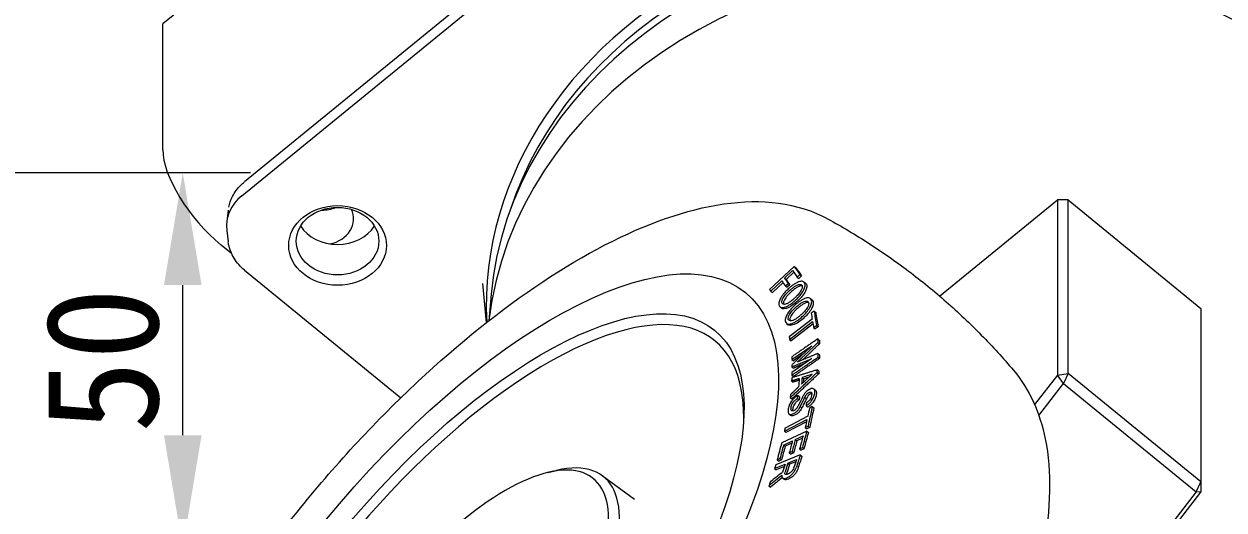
# Model space of a CAD drawing. Header units: millimetres. Extents: x 36 to 2484, y 36 to 1746.
# Drawn here: x 1602.6 to 1762.4, y 622.5 to 687.2 of the extents above; entities that cross this region are included whole.
import ezdxf

# ---------------------------------------------------------------- set-up
doc = ezdxf.new("R2010")
doc.units = ezdxf.units.MM
doc.header["$LTSCALE"] = 6
doc.layers.add('가는실선_A4', color=7, linetype='Continuous', lineweight=5)
doc.layers.add('굵은실선_A3', color=7, linetype='Continuous', lineweight=18)
doc.styles.add('치수문자_A3(2.5)', font='')
doc.styles.get('치수문자_A3(2.5)').set_extended_font_data('GulimChe')
doc.dimstyles.new('치수_A3(2.5)', dxfattribs={"dimscale": 6, "dimtxt": 2.5, "dimasz": 2.5, "dimexe": 1.5, "dimexo": 1, "dimgap": 0.5, "dimtad": 1, "dimtoh": 1, "dimdec": 1, "dimrnd": 1e-08, "dimdsep": 46, "dimtxsty": '치수문자_A3(2.5)', "dimcen": 0.09, "dimdle": 10, "dimclrd": 8, "dimclre": 8, "dimclrt": 7, "dimadec": 1, "dimazin": 2, "dimtfac": 0.8, "dimtmove": 0, "dimatfit": 3, "dimfxl": 1, "dimtolj": 1, "dimtzin": 0, "dimlwd": -1, "dimlwe": -1, "dimarcsym": 0})

# ---------------------------------------------------------------- blocks, each defined once
blk = doc.blocks.new('*D24')
at = {"layer": 'Defpoints', "color": 0, "transparency": 16777216}
for p in [(1559.17, 667.43), (1623.78, 667.43), (1559.17, 617.43)]:
    blk.add_point(p, dxfattribs=at)
at = {"layer": '가는실선_A4', "color": 8, "transparency": 16777216}
for p, q in [((1565.17, 667.43), (1632.78, 667.43)), ((1623.78, 632.43), (1623.78, 652.43)), ((1565.17, 617.43), (1632.78, 617.43))]:
    blk.add_line(p, q, dxfattribs=at)
for points in [[(1621.28, 652.43), (1626.28, 652.43), (1623.78, 667.43)], [(1621.28, 632.43), (1626.28, 632.43), (1623.78, 617.43)]]:
    blk.add_solid(points, dxfattribs=at)
at = {"layer": '가는실선_A4', "color": 7, "transparency": 16777216, "insert": (1613.11, 642.43), "char_height": 15, "attachment_point": 5, "rotation": 90, "style": '치수문자_A3(2.5)'}
blk.add_mtext('\\A1;50', dxfattribs=at)

msp = doc.modelspace()

# ---------------------------------------------------------------- linework, layer by layer
at = {"layer": '굵은실선_A3'}
for p, q in [((1755.46, 796.911), (1621.11, 687.215)), ((1724.434, 741.675), (1631.983, 666.188)), ((1631.642, 664.349), (1724.287, 739.993)), ((1621.11, 670.472), (1621.11, 687.215)), ((1724.51, 650.974), (1740.19, 663.777)), ((1740.19, 663.777), (1740.19, 640.439)), ((1741.604, 663.777), (1740.19, 663.777)), ((1741.604, 663.777), (1759.282, 649.343)), ((1741.604, 640.683), (1741.604, 663.777)), ((1629.828, 662.435), (1629.631, 660.907)), ((1629.631, 659.719), (1629.828, 658.191)), ((1630.271, 656.641), (1628.888, 657.77)), ((1705.155, 654.934), (1701.885, 651.832)), ((1705.155, 654.934), (1705.367, 654.76)), ((1631.983, 654.438), (1652.806, 637.436)), ((1632.836, 654.546), (1632.836, 654.546)), ((1703.873, 653.355), (1704.944, 654.37)), ((1703.873, 653.355), (1704.086, 653.181)), ((1705.102, 654.144), (1704.086, 653.181)), ((1705.558, 653.492), (1705.921, 653.837)), ((1705.558, 653.492), (1705.771, 653.318)), ((1706.134, 653.663), (1705.771, 653.318)), ((1705.921, 653.837), (1706.134, 653.663)), ((1664.197, 647.452), (1663.724, 652.646)), ((1702.038, 651.613), (1703.51, 653.01)), ((1702.038, 651.613), (1702.251, 651.439)), ((1703.668, 652.784), (1702.251, 651.439)), ((1703.99, 652.323), (1704.353, 652.668)), ((1703.99, 652.323), (1704.203, 652.149)), ((1704.566, 652.494), (1704.203, 652.149)), ((1704.353, 652.668), (1704.566, 652.494)), ((1706.455, 652.859), (1706.668, 652.685)), ((1664.827, 651.231), (1664.505, 647.693)), ((1707.315, 650.643), (1707.528, 650.469)), ((1703.273, 649.544), (1703.486, 649.37)), ((1707.8, 648.981), (1707.418, 648.685)), ((1707.8, 648.981), (1708.013, 648.807)), ((1759.282, 649.343), (1759.282, 626.249)), ((1704.125, 647.339), (1704.338, 647.165)), ((1707.55, 647.894), (1704.494, 645.526)), ((1704.548, 645.206), (1707.604, 647.574)), ((1707.655, 647.275), (1704.761, 645.032)), ((1707.739, 646.779), (1708.121, 647.075)), ((1708.334, 646.901), (1707.952, 646.605)), ((1708.121, 647.075), (1708.334, 646.901)), ((1707.739, 646.779), (1707.952, 646.605)), ((1708.284, 645.277), (1708.497, 645.103)), ((1704.548, 645.206), (1704.761, 645.032)), ((1704.827, 642.52), (1707.478, 644.354)), ((1708.288, 644.788), (1708.501, 644.615)), ((1704.827, 642.52), (1705.04, 642.346)), ((1707.497, 642.647), (1704.846, 640.813)), ((1706.314, 643.228), (1705.04, 642.346)), ((1708.304, 643.334), (1708.517, 643.16)), ((1708.311, 642.843), (1708.524, 642.669)), ((1704.837, 641.541), (1705.05, 641.367)), ((1704.851, 640.449), (1705.064, 640.275)), ((1708.21, 640.814), (1708.423, 640.64)), ((1708.237, 641.154), (1708.45, 640.981)), ((1740.19, 640.439), (1737.148, 636.521)), ((1740.19, 640.439), (1741.604, 640.683)), ((1740.992, 639.317), (1740.19, 640.439)), ((1741.604, 640.683), (1740.992, 639.317)), ((1759.282, 626.249), (1741.604, 640.683)), ((1704.805, 639.693), (1705.018, 639.519)), ((1706.2, 640.124), (1706.413, 639.95)), ((1737.707, 635.086), (1740.992, 639.317)), ((1740.992, 639.317), (1758.67, 624.883)), ((1704.626, 637.446), (1704.839, 637.272)), ((1705.596, 637.332), (1705.809, 637.158)), ((1705.66, 637.745), (1705.873, 637.571)), ((1706.567, 637.466), (1706.78, 637.292)), ((1707.782, 638.6), (1707.995, 638.426)), ((1705.963, 636.261), (1706.176, 636.087)), ((1706.729, 636.357), (1706.942, 636.184)), ((1707.557, 636.253), (1707.18, 636.056)), ((1707.557, 636.253), (1707.77, 636.08)), ((1703.84, 632.969), (1706.854, 634.546)), ((1706.948, 634.981), (1703.934, 633.404)), ((1706.786, 634.225), (1704.053, 632.795)), ((1704.46, 635.272), (1704.673, 635.098)), ((1706.829, 632.984), (1703.489, 631.419)), ((1703.84, 632.969), (1704.053, 632.795)), ((1706.625, 633.466), (1707.001, 633.663)), ((1706.625, 633.466), (1706.837, 633.292)), ((1706.829, 632.984), (1707.042, 632.81)), ((1707.214, 633.489), (1706.837, 633.292)), ((1707.001, 633.663), (1707.214, 633.489)), ((1703.737, 631.141), (1704.928, 631.699)), ((1703.737, 631.141), (1703.95, 630.967)), ((1704.843, 631.386), (1703.95, 630.967)), ((1705.299, 631.873), (1706.335, 632.358)), ((1705.299, 631.873), (1705.512, 631.699)), ((1706.25, 632.045), (1705.512, 631.699)), ((1705.967, 629.822), (1702.693, 628.48)), ((1702.878, 629.156), (1703.249, 629.33)), ((1703.249, 629.33), (1703.462, 629.156)), ((1704.498, 630.105), (1704.869, 630.278)), ((1704.498, 630.105), (1704.711, 629.931)), ((1705.082, 630.105), (1704.711, 629.931)), ((1704.869, 630.278), (1705.082, 630.105)), ((1705.873, 630.646), (1706.244, 630.82)), ((1705.873, 630.646), (1706.086, 630.472)), ((1705.967, 629.822), (1706.18, 629.648)), ((1706.457, 630.646), (1706.086, 630.472)), ((1706.244, 630.82), (1706.457, 630.646)), ((1672.385, 627.485), (1673.521, 627.755)), ((1702.541, 628.012), (1703.958, 628.592)), ((1702.541, 628.012), (1702.754, 627.838)), ((1703.86, 628.291), (1702.754, 627.838)), ((1702.878, 629.156), (1703.091, 628.982)), ((1703.462, 629.156), (1703.091, 628.982)), ((1704.321, 628.741), (1705.451, 629.204)), ((1704.321, 628.741), (1704.534, 628.568)), ((1705.353, 628.903), (1704.534, 628.568)), ((1679.583, 627.07), (1683.885, 623.95)), ((1703.588, 626.752), (1703.801, 626.578)), ((1758.67, 624.883), (1759.282, 626.249)), ((1759.282, 626.249), (1759.282, 624.851)), ((1701.798, 625.706), (1702.011, 625.532)), ((1758.67, 624.883), (1734.533, 593.798)), ((1734.533, 592.977), (1759.282, 624.851)), ((1759.282, 624.851), (1758.67, 624.883))]:
    msp.add_line(p, q, dxfattribs=at)
for centre, major_axis, ratio, start_param, end_param in [((1729.23, 649.631), (65.052, 0), 0.8164966, 6.2117471, 9.4653126), ((1729.23, 649.055), (-64, 0), 0.8164966, 3.4030936, 6.0216844), ((1729.23, 647.323), (-64.581, 0), 0.8164966, 3.2157765, 6.2090015), ((1729.23, 642.704), (65, 0), 0.8164966, 6.2090015, 9.3304122), ((1628.888, 664.121), (6.957, -8.521), 0.4082483, 3.6052403, 5.1760366), ((1633.248, 664.639), (-1.265, 1.549), 0.4082483, 0, 0.0012136), ((1636.612, 660.313), (-7.019, 0), 0.8142632, 5.4991567, 6.3873359), ((1642.323, 665.853), (4.188, 0), 0.8164966, 4.6951052, 5.1662492), ((1642.323, 661.234), (4.188, 0), 0.8164966, 4.9622336, 6.6717519), ((1644.377, 662.334), (5.5, 0), 0.8164966, 3.6083323, 5.8164457), ((2239.642, 218.32), (-561.934, 504.845), 0.1049532, 0.4211751, 0.4253773), ((1633.248, 655.987), (-1.265, -1.549), 0.4082483, 6.2819676, 6.2831853), ((2222.214, 230.019), (-545.107, 489.728), 0.1049532, 0.4219846, 0.4246959), ((2235.252, 221.263), (557.697, -501.039), 0.1049532, 3.5636006, 3.5669879), ((2239.855, 218.146), (561.934, -504.845), 0.1049532, 3.5627678, 3.5669699), ((2217.81, 232.973), (540.856, -485.909), 0.1049532, 3.5635691, 3.5663018), ((2222.427, 229.845), (545.107, -489.728), 0.1049532, 3.5635772, 3.5662886), ((1662.054, 605.177), (32.538, 39.851), 0.4082483, 5.811506, 9.8964572), ((2237.849, 214.768), (506.351, -553.16), 0.3071222, 3.5824366, 3.5845333), ((2242.137, 211.876), (-510.08, 557.234), 0.3071222, 0.4408627, 0.4458702), ((2242.349, 211.702), (510.08, -557.234), 0.3071222, 3.5824554, 3.5874629), ((2237.85, 214.768), (506.352, -553.161), 0.3071222, 3.5853806, 3.5874817), ((2242.903, 207.556), (-480.731, 583.53), 0.4008947, 0.4590586, 0.4601898), ((2243.116, 207.382), (480.731, -583.53), 0.4008947, 3.6006512, 3.6017824), ((2242.903, 207.557), (-480.731, 583.53), 0.4008947, 0.463556, 0.4646872), ((2243.116, 207.384), (480.731, -583.53), 0.4008947, 3.6051486, 3.6062798), ((5186.869, -2753.751), (-4657.757, -2636.194), 0.9015688, 4.9685561, 4.9689221), ((5202.641, -2557.208), (4975.635, -1971.619), 0.5604342, 2.5449363, 2.5453023), ((2214.565, 224.019), (435.102, -573.07), 0.4643562, 3.6194027, 3.6219354), ((2218.979, 220.97), (-438.549, 577.61), 0.4643562, 0.4780876, 0.4800652), ((2219.192, 220.796), (438.549, -577.61), 0.4643562, 3.6196802, 3.6207618), ((5202.854, -2557.382), (-4975.635, 1971.619), 0.5604342, 5.686695, 5.686895), ((4568.138, 431.987), (-2861.893, 205.256), 0.021051, 6.2691663, 6.2753256), ((2237.174, 201.798), (405.615, -630.757), 0.5689898, 3.6585702, 3.6606669), ((2241.456, 198.806), (-408.602, 635.403), 0.5689898, 0.5169963, 0.5220038), ((2241.669, 198.632), (408.602, -635.403), 0.5689898, 3.658589, 3.6635965), ((2237.174, 201.797), (405.615, -630.758), 0.5689898, 3.6615142, 3.6636153), ((2240.672, 195.771), (-381.669, 651.872), 0.6151055, 0.5422378, 0.5462571), ((2240.884, 195.597), (381.669, -651.872), 0.6151055, 3.6838304, 3.6878498), ((2200.974, 223.891), (355.69, -607.501), 0.6151055, 3.6836823, 3.6881916), ((2205.383, 220.769), (-358.575, 612.429), 0.6151055, 0.5430018, 0.5465801), ((2205.596, 220.595), (358.575, -612.429), 0.6151055, 3.6845944, 3.6881727), ((2219.518, 210.759), (367.823, -628.225), 0.6151055, 3.6846262, 3.6876988), ((2223.929, 207.634), (-370.711, 633.156), 0.6151055, 0.5430431, 0.5460918), ((2224.142, 207.46), (370.711, -633.156), 0.6151055, 3.6846358, 3.6876845), ((2236.25, 198.904), (378.775, -646.929), 0.6151055, 3.6846618, 3.687865), ((1661.348, 605.753), (-17.076, -20.914), 0.4082483, 5.0973665, 10.5959953), ((1662.054, 605.177), (-17.742, -21.729), 0.4082483, 5.7924611, 9.9155022), ((2239.94, 192.314), (-350.675, 669.413), 0.6597918, 0.5721844, 0.5752531), ((2240.153, 192.14), (350.675, -669.413), 0.6597918, 3.713777, 3.7168458), ((2217.4, 208.44), (337.103, -643.504), 0.6597918, 3.7145641, 3.7165429), ((2221.801, 205.292), (-339.752, 648.561), 0.6597918, 0.5729821, 0.5752105), ((2222.014, 205.119), (339.752, -648.561), 0.6597918, 3.7145748, 3.7168032), ((2235.48, 195.509), (347.988, -664.282), 0.6597918, 3.7146069, 3.7166686), ((3653.629, -1245.258), (2930.387, 608.019), 0.866593, 2.1070361, 2.1078049), ((3849.412, -1435.704), (-3245.497, -584.891), 0.8618022, 5.2702827, 5.2709476), ((3653.842, -1245.432), (-2930.387, -608.019), 0.866593, 5.2487102, 5.2493975)]:
    msp.add_ellipse(centre, major_axis=major_axis, ratio=ratio, start_param=start_param, end_param=end_param, dxfattribs=at)
for centre, major_axis, ratio in [((1644.377, 657.715), (-6.5, 0), 0.8164966), ((1644.377, 658.292), (-5.5, 0), 0.8164966), ((1661.348, 605.753), (37.315, 45.701), 0.4082483), ((1661.348, 605.753), (33.204, 40.666), 0.4082483)]:
    msp.add_ellipse(centre, major_axis=major_axis, ratio=ratio, dxfattribs=at)
for points, knots in [([(1629.892, 662.813), (1629.992, 663.307), (1630.162, 663.792), (1630.686, 664.808), (1631.078, 665.333), (1631.67, 665.915), (1631.806, 666.038), (1631.947, 666.155)], [0.04384697, 0.04384697, 0.04384697, 0.04384697, 0.20876257, 0.20876257, 0.41415667, 0.41415667, 0.47171587, 0.47171587, 0.47171587, 0.47171587]), ([(1616.649, 547.31), (1614.493, 549.855), (1613.117, 553.016), (1611.534, 560.858), (1611.693, 565.762), (1613.729, 576.819), (1615.773, 583.056), (1621.453, 595.835), (1625.048, 602.358), (1633.388, 615.134), (1638.115, 621.386), (1648.258, 633.08), (1653.67, 638.521), (1664.713, 648.104), (1670.339, 652.235), (1681.401, 658.792), (1686.821, 661.189), (1697.124, 663.79), (1702.067, 663.99), (1707.593, 662.242), (1708.66, 661.791), (1709.67, 661.237)], [5.8949563, 5.8949563, 5.8949563, 5.8949563, 6.1426236, 6.1426236, 6.4583437, 6.4583437, 6.8009745, 6.8009745, 7.1344576, 7.1344576, 7.4632375, 7.4632375, 7.7911614, 7.7911614, 8.1214048, 8.1214048, 8.4584841, 8.4584841, 8.8002062, 8.8002062, 8.8857118, 8.8857118, 8.8857118, 8.8857118]), ([(1709.67, 661.237), (1711.505, 660.231), (1713.325, 659.146), (1716.906, 656.83), (1718.667, 655.597), (1722.1, 652.999), (1723.773, 651.634), (1727.005, 648.789), (1728.564, 647.311), (1731.551, 644.266), (1732.977, 642.699), (1734.331, 641.102)], [2.60252647, 2.60252647, 2.60252647, 2.60252647, 2.6326939, 2.6326939, 2.66286133, 2.66286133, 2.69302876, 2.69302876, 2.72319619, 2.72319619, 2.75336362, 2.75336362, 2.75336362, 2.75336362]), ([(1631.984, 654.441), (1631.437, 654.887), (1630.965, 655.422), (1630.255, 656.581), (1630.005, 657.219), (1629.859, 657.98), (1629.841, 658.094), (1629.827, 658.208)], [0, 0, 0, 0, 0.22149448, 0.22149448, 0.43856861, 0.43856861, 0.47642131, 0.47642131, 0.47642131, 0.47642131]), ([(1704.467, 652.024), (1704.324, 651.896), (1704.183, 651.762), (1704.049, 651.622), (1703.926, 651.494), (1703.811, 651.363), (1703.704, 651.228), (1703.54, 651.02), (1703.406, 650.814), (1703.304, 650.611)], [-0.19305483, -0.19305483, -0.19305483, -0.19305483, -0.13492608, -0.13492608, -0.13492608, -0.08187986, -0.08187986, -0.08187986, 0, 0, 0, 0]), ([(1703.648, 650.651), (1703.689, 650.733), (1703.74, 650.817), (1703.798, 650.902), (1703.86, 650.992), (1703.93, 651.082), (1704.005, 651.17), (1704.166, 651.359), (1704.352, 651.543), (1704.538, 651.712), (1704.556, 651.729), (1704.575, 651.745), (1704.593, 651.762)], [-0.15095052, -0.15095052, -0.15095052, -0.15095052, -0.11789738, -0.11789738, -0.11789738, -0.08272086, -0.08272086, -0.08272086, -0.00747354, -0.00747354, -0.00747354, 0, 0, 0, 0]), ([(1705.882, 652.912), (1705.784, 652.887), (1705.68, 652.849), (1705.571, 652.798), (1705.46, 652.747), (1705.347, 652.685), (1705.231, 652.612), (1705.107, 652.535), (1704.983, 652.446), (1704.859, 652.351), (1704.727, 652.249), (1704.595, 652.139), (1704.467, 652.024)], [-0.19230448, -0.19230448, -0.19230448, -0.19230448, -0.14689525, -0.14689525, -0.14689525, -0.10109139, -0.10109139, -0.10109139, -0.0522115, -0.0522115, -0.0522115, 0, 0, 0, 0]), ([(1704.593, 651.762), (1704.715, 651.87), (1704.841, 651.977), (1704.967, 652.074), (1704.981, 652.085), (1704.995, 652.096), (1705.009, 652.107), (1705.129, 652.197), (1705.251, 652.28), (1705.369, 652.348), (1705.494, 652.419), (1705.611, 652.471), (1705.718, 652.499)], [-0.15199094, -0.15199094, -0.15199094, -0.15199094, -0.10253196, -0.10253196, -0.10253196, -0.09692607, -0.09692607, -0.09692607, -0.04963056, -0.04963056, -0.04963056, 0, 0, 0, 0]), ([(1705.931, 652.325), (1705.825, 652.297), (1705.708, 652.246), (1705.585, 652.176), (1705.465, 652.107), (1705.342, 652.023), (1705.22, 651.931), (1705.081, 651.826), (1704.941, 651.708), (1704.806, 651.588)], [0, 0, 0, 0, 0.04924468, 0.04924468, 0.04924468, 0.09717988, 0.09717988, 0.09717988, 0.15198564, 0.15198564, 0.15198564, 0.15198564]), ([(1706.081, 651.751), (1706.04, 651.669), (1705.99, 651.585), (1705.931, 651.5), (1705.869, 651.41), (1705.799, 651.32), (1705.724, 651.231), (1705.657, 651.152), (1705.586, 651.074), (1705.511, 650.998), (1705.408, 650.891), (1705.3, 650.788), (1705.192, 650.69), (1705.174, 650.673), (1705.155, 650.656), (1705.137, 650.64)], [-0.15093747, -0.15093747, -0.15093747, -0.15093747, -0.11788844, -0.11788844, -0.11788844, -0.08271595, -0.08271595, -0.08271595, -0.05124992, -0.05124992, -0.05124992, -0.00748881, -0.00748881, -0.00748881, 0, 0, 0, 0]), ([(1705.265, 650.376), (1705.409, 650.504), (1705.549, 650.638), (1705.683, 650.778), (1705.805, 650.906), (1705.921, 651.037), (1706.027, 651.172), (1706.191, 651.381), (1706.324, 651.587), (1706.426, 651.79)], [-0.19303223, -0.19303223, -0.19303223, -0.19303223, -0.1348993, -0.1348993, -0.1348993, -0.08185386, -0.08185386, -0.08185386, 0, 0, 0, 0]), ([(1706.639, 651.616), (1706.538, 651.415), (1706.407, 651.211), (1706.245, 651.005), (1706.138, 650.867), (1706.02, 650.734), (1705.896, 650.604), (1705.762, 650.464), (1705.621, 650.33), (1705.478, 650.202)], [0, 0, 0, 0, 0.08101086, 0.08101086, 0.08101086, 0.13491006, 0.13491006, 0.13491006, 0.19300916, 0.19300916, 0.19300916, 0.19300916]), ([(1705.718, 652.499), (1705.835, 652.529), (1705.94, 652.539), (1706.023, 652.519), (1706.103, 652.5), (1706.159, 652.455), (1706.192, 652.386)], [-0.10578328, -0.10578328, -0.10578328, -0.10578328, -0.05182065, -0.05182065, -0.05182065, 0, 0, 0, 0]), ([(1706.563, 652.717), (1706.513, 652.822), (1706.432, 652.897), (1706.313, 652.931), (1706.196, 652.964), (1706.051, 652.956), (1705.882, 652.912)], [-0.15718393, -0.15718393, -0.15718393, -0.15718393, -0.07802757, -0.07802757, -0.07802757, 0, 0, 0, 0]), ([(1706.192, 652.386), (1706.226, 652.318), (1706.234, 652.231), (1706.215, 652.123), (1706.195, 652.011), (1706.147, 651.885), (1706.081, 651.751)], [-0.10544344, -0.10544344, -0.10544344, -0.10544344, -0.05386757, -0.05386757, -0.05386757, 0, 0, 0, 0]), ([(1706.426, 651.79), (1706.522, 651.984), (1706.585, 652.162), (1706.609, 652.321), (1706.633, 652.483), (1706.614, 652.613), (1706.563, 652.717)], [-0.1568633, -0.1568633, -0.1568633, -0.1568633, -0.07892115, -0.07892115, -0.07892115, 0, 0, 0, 0]), ([(1706.776, 652.544), (1706.827, 652.439), (1706.845, 652.309), (1706.822, 652.148), (1706.798, 651.989), (1706.735, 651.81), (1706.639, 651.616)], [0, 0, 0, 0, 0.07874437, 0.07874437, 0.07874437, 0.15686399, 0.15686399, 0.15686399, 0.15686399]), ([(1703.304, 650.611), (1703.208, 650.418), (1703.144, 650.24), (1703.12, 650.081), (1703.096, 649.92), (1703.114, 649.789), (1703.165, 649.684)], [-0.15718853, -0.15718853, -0.15718853, -0.15718853, -0.07915566, -0.07915566, -0.07915566, 0, 0, 0, 0]), ([(1703.536, 650.016), (1703.503, 650.084), (1703.495, 650.172), (1703.513, 650.279), (1703.533, 650.391), (1703.581, 650.517), (1703.648, 650.651)], [-0.10577381, -0.10577381, -0.10577381, -0.10577381, -0.05395917, -0.05395917, -0.05395917, 0, 0, 0, 0]), ([(1704.01, 649.904), (1703.893, 649.873), (1703.789, 649.864), (1703.705, 649.883), (1703.625, 649.902), (1703.569, 649.947), (1703.536, 650.016)], [-0.10546426, -0.10546426, -0.10546426, -0.10546426, -0.05158473, -0.05158473, -0.05158473, 0, 0, 0, 0]), ([(1703.861, 650.477), (1703.796, 650.348), (1703.749, 650.225), (1703.728, 650.116), (1703.718, 650.061), (1703.714, 650.01), (1703.718, 649.965), (1703.72, 649.933), (1703.726, 649.904), (1703.735, 649.878)], [0, 0, 0, 0, 0.05221783, 0.05221783, 0.05221783, 0.078490187, 0.078490187, 0.078490187, 0.096579093, 0.096579093, 0.096579093, 0.096579093]), ([(1703.848, 649.489), (1703.946, 649.515), (1704.051, 649.552), (1704.271, 649.653), (1704.385, 649.715), (1704.625, 649.866), (1704.749, 649.954), (1705.006, 650.151), (1705.137, 650.261), (1705.265, 650.376)], [-0.19233012, -0.19233012, -0.19233012, -0.19233012, -0.14691245, -0.14691245, -0.10110048, -0.10110048, -0.05217493, -0.05217493, 0, 0, 0, 0]), ([(1704.806, 651.588), (1704.624, 651.425), (1704.439, 651.247), (1704.277, 651.064), (1704.189, 650.965), (1704.107, 650.864), (1704.034, 650.761), (1703.966, 650.665), (1703.908, 650.57), (1703.861, 650.477)], [0, 0, 0, 0, 0.07399678, 0.07399678, 0.07399678, 0.11382497, 0.11382497, 0.11382497, 0.15128074, 0.15128074, 0.15128074, 0.15128074]), ([(1705.137, 650.64), (1705.015, 650.531), (1704.889, 650.425), (1704.763, 650.328), (1704.749, 650.317), (1704.735, 650.306), (1704.72, 650.295), (1704.6, 650.204), (1704.478, 650.121), (1704.36, 650.054), (1704.236, 649.983), (1704.118, 649.931), (1704.01, 649.904)], [-0.15200215, -0.15200215, -0.15200215, -0.15200215, -0.10252746, -0.10252746, -0.10252746, -0.09693901, -0.09693901, -0.09693901, -0.04964198, -0.04964198, -0.04964198, 0, 0, 0, 0]), ([(1705.478, 650.202), (1705.262, 650.009), (1705.039, 649.829), (1704.815, 649.68), (1704.682, 649.591), (1704.551, 649.514), (1704.423, 649.452), (1704.295, 649.39), (1704.174, 649.345), (1704.061, 649.315)], [0, 0, 0, 0, 0.08761294, 0.08761294, 0.08761294, 0.14005498, 0.14005498, 0.14005498, 0.1923576, 0.1923576, 0.1923576, 0.1923576]), ([(1706.84, 650.721), (1706.747, 650.705), (1706.647, 650.677), (1706.54, 650.636), (1706.433, 650.594), (1706.321, 650.54), (1706.206, 650.475), (1706.084, 650.406), (1705.96, 650.326), (1705.835, 650.237), (1705.702, 650.143), (1705.57, 650.04), (1705.439, 649.931)], [-0.19230448, -0.19230448, -0.19230448, -0.19230448, -0.14689525, -0.14689525, -0.14689525, -0.10109139, -0.10109139, -0.10109139, -0.0522115, -0.0522115, -0.0522115, 0, 0, 0, 0]), ([(1705.528, 649.631), (1705.652, 649.734), (1705.78, 649.834), (1705.906, 649.924), (1705.92, 649.934), (1705.935, 649.944), (1705.949, 649.954), (1706.069, 650.038), (1706.191, 650.113), (1706.307, 650.172), (1706.43, 650.234), (1706.543, 650.276), (1706.646, 650.293)], [-0.15199094, -0.15199094, -0.15199094, -0.15199094, -0.10253196, -0.10253196, -0.10253196, -0.09692607, -0.09692607, -0.09692607, -0.04963056, -0.04963056, -0.04963056, 0, 0, 0, 0]), ([(1706.859, 650.119), (1706.757, 650.102), (1706.644, 650.061), (1706.523, 650), (1706.405, 649.94), (1706.282, 649.864), (1706.16, 649.779), (1706.02, 649.682), (1705.878, 649.571), (1705.741, 649.457)], [0, 0, 0, 0, 0.04924468, 0.04924468, 0.04924468, 0.09717988, 0.09717988, 0.09717988, 0.15198564, 0.15198564, 0.15198564, 0.15198564]), ([(1706.646, 650.293), (1706.757, 650.312), (1706.855, 650.31), (1706.93, 650.278), (1707.002, 650.248), (1707.049, 650.192), (1707.072, 650.114)], [-0.10578328, -0.10578328, -0.10578328, -0.10578328, -0.05182065, -0.05182065, -0.05182065, 0, 0, 0, 0]), ([(1707.45, 650.428), (1707.414, 650.548), (1707.347, 650.638), (1707.241, 650.689), (1707.136, 650.74), (1707.001, 650.748), (1706.84, 650.721)], [-0.15718393, -0.15718393, -0.15718393, -0.15718393, -0.07802757, -0.07802757, -0.07802757, 0, 0, 0, 0]), ([(1707.072, 650.114), (1707.096, 650.036), (1707.095, 649.94), (1707.066, 649.826), (1707.036, 649.707), (1706.979, 649.576), (1706.903, 649.439)], [-0.10544344, -0.10544344, -0.10544344, -0.10544344, -0.05386757, -0.05386757, -0.05386757, 0, 0, 0, 0]), ([(1707.226, 649.44), (1707.335, 649.638), (1707.412, 649.823), (1707.451, 649.993), (1707.49, 650.165), (1707.486, 650.308), (1707.45, 650.428)], [-0.1568633, -0.1568633, -0.1568633, -0.1568633, -0.07892115, -0.07892115, -0.07892115, 0, 0, 0, 0]), ([(1707.663, 650.254), (1707.699, 650.134), (1707.703, 649.992), (1707.664, 649.82), (1707.626, 649.65), (1707.549, 649.464), (1707.439, 649.266)], [0, 0, 0, 0, 0.07874437, 0.07874437, 0.07874437, 0.15686399, 0.15686399, 0.15686399, 0.15686399]), ([(1703.165, 649.684), (1703.216, 649.58), (1703.297, 649.505), (1703.415, 649.471), (1703.533, 649.438), (1703.679, 649.446), (1703.848, 649.489)], [-0.15688088, -0.15688088, -0.15688088, -0.15688088, -0.07795384, -0.07795384, -0.07795384, 0, 0, 0, 0]), ([(1704.061, 649.315), (1703.902, 649.275), (1703.763, 649.265), (1703.585, 649.307), (1703.531, 649.334), (1703.486, 649.37)], [0, 0, 0, 0, 0.07329487, 0.07329487, 0.11469766, 0.11469766, 0.11469766, 0.11469766]), ([(1704.216, 648.541), (1704.106, 648.343), (1704.029, 648.158), (1703.99, 647.988), (1703.951, 647.817), (1703.954, 647.673), (1703.991, 647.553)], [-0.15718853, -0.15718853, -0.15718853, -0.15718853, -0.07915566, -0.07915566, -0.07915566, 0, 0, 0, 0]), ([(1705.439, 649.931), (1705.293, 649.809), (1705.148, 649.681), (1705.01, 649.546), (1704.883, 649.422), (1704.763, 649.294), (1704.65, 649.16), (1704.476, 648.955), (1704.331, 648.748), (1704.216, 648.541)], [-0.19305483, -0.19305483, -0.19305483, -0.19305483, -0.13492608, -0.13492608, -0.13492608, -0.08187986, -0.08187986, -0.08187986, 0, 0, 0, 0]), ([(1704.368, 647.867), (1704.345, 647.946), (1704.346, 648.041), (1704.375, 648.155), (1704.405, 648.274), (1704.462, 648.405), (1704.538, 648.542)], [-0.10577381, -0.10577381, -0.10577381, -0.10577381, -0.05395917, -0.05395917, -0.05395917, 0, 0, 0, 0]), ([(1704.538, 648.542), (1704.585, 648.626), (1704.64, 648.711), (1704.703, 648.796), (1704.77, 648.886), (1704.844, 648.975), (1704.923, 649.061), (1705.091, 649.247), (1705.282, 649.424), (1705.472, 649.584), (1705.49, 649.6), (1705.509, 649.615), (1705.528, 649.631)], [-0.15095052, -0.15095052, -0.15095052, -0.15095052, -0.11789738, -0.11789738, -0.11789738, -0.08272086, -0.08272086, -0.08272086, -0.00747354, -0.00747354, -0.00747354, 0, 0, 0, 0]), ([(1705.741, 649.457), (1705.555, 649.303), (1705.366, 649.132), (1705.197, 648.953), (1705.105, 648.857), (1705.019, 648.757), (1704.941, 648.655), (1704.867, 648.559), (1704.804, 648.463), (1704.751, 648.368)], [0, 0, 0, 0, 0.07399678, 0.07399678, 0.07399678, 0.11382497, 0.11382497, 0.11382497, 0.15128074, 0.15128074, 0.15128074, 0.15128074]), ([(1706.903, 649.439), (1706.857, 649.356), (1706.802, 649.271), (1706.739, 649.186), (1706.672, 649.095), (1706.598, 649.006), (1706.519, 648.92), (1706.449, 648.842), (1706.375, 648.766), (1706.298, 648.692), (1706.192, 648.589), (1706.081, 648.49), (1705.971, 648.397), (1705.952, 648.381), (1705.933, 648.365), (1705.914, 648.35)], [-0.15093747, -0.15093747, -0.15093747, -0.15093747, -0.11788844, -0.11788844, -0.11788844, -0.08271595, -0.08271595, -0.08271595, -0.05124992, -0.05124992, -0.05124992, -0.00748881, -0.00748881, -0.00748881, 0, 0, 0, 0]), ([(1706.006, 648.048), (1706.152, 648.169), (1706.296, 648.298), (1706.434, 648.433), (1706.561, 648.557), (1706.681, 648.686), (1706.794, 648.819), (1706.967, 649.025), (1707.112, 649.232), (1707.226, 649.44)], [-0.19303223, -0.19303223, -0.19303223, -0.19303223, -0.1348993, -0.1348993, -0.1348993, -0.08185386, -0.08185386, -0.08185386, 0, 0, 0, 0]), ([(1707.439, 649.266), (1707.326, 649.06), (1707.183, 648.856), (1707.012, 648.651), (1706.898, 648.516), (1706.775, 648.385), (1706.647, 648.259), (1706.509, 648.124), (1706.365, 647.995), (1706.219, 647.874)], [0, 0, 0, 0, 0.08101086, 0.08101086, 0.08101086, 0.13491006, 0.13491006, 0.13491006, 0.19300916, 0.19300916, 0.19300916, 0.19300916]), ([(1703.991, 647.553), (1704.027, 647.434), (1704.094, 647.343), (1704.2, 647.292), (1704.305, 647.242), (1704.441, 647.233), (1704.602, 647.259)], [-0.15688088, -0.15688088, -0.15688088, -0.15688088, -0.07795384, -0.07795384, -0.07795384, 0, 0, 0, 0]), ([(1704.815, 647.085), (1704.664, 647.061), (1704.534, 647.067), (1704.397, 647.124), (1704.366, 647.143), (1704.338, 647.165)], [0, 0, 0, 0, 0.073294869, 0.073294869, 0.098233368, 0.098233368, 0.098233368, 0.098233368]), ([(1704.795, 647.688), (1704.684, 647.67), (1704.586, 647.672), (1704.511, 647.703), (1704.439, 647.734), (1704.392, 647.789), (1704.368, 647.867)], [-0.10546426, -0.10546426, -0.10546426, -0.10546426, -0.05158473, -0.05158473, -0.05158473, 0, 0, 0, 0]), ([(1704.751, 648.368), (1704.678, 648.236), (1704.621, 648.109), (1704.591, 647.993), (1704.575, 647.934), (1704.567, 647.88), (1704.565, 647.83), (1704.563, 647.779), (1704.569, 647.734), (1704.581, 647.693)], [0, 0, 0, 0, 0.05221783, 0.05221783, 0.05221783, 0.07849019, 0.07849019, 0.07849019, 0.10523662, 0.10523662, 0.10523662, 0.10523662]), ([(1704.602, 647.259), (1704.696, 647.275), (1704.796, 647.303), (1705.011, 647.386), (1705.122, 647.439), (1705.36, 647.573), (1705.485, 647.653), (1705.742, 647.836), (1705.875, 647.939), (1706.006, 648.048)], [-0.19233012, -0.19233012, -0.19233012, -0.19233012, -0.14691245, -0.14691245, -0.10110048, -0.10110048, -0.05217493, -0.05217493, 0, 0, 0, 0]), ([(1705.914, 648.35), (1705.79, 648.247), (1705.662, 648.147), (1705.536, 648.057), (1705.522, 648.047), (1705.507, 648.037), (1705.493, 648.027), (1705.373, 647.943), (1705.251, 647.868), (1705.135, 647.809), (1705.012, 647.747), (1704.898, 647.705), (1704.795, 647.688)], [-0.15200215, -0.15200215, -0.15200215, -0.15200215, -0.10252746, -0.10252746, -0.10252746, -0.09693901, -0.09693901, -0.09693901, -0.04964198, -0.04964198, -0.04964198, 0, 0, 0, 0]), ([(1706.219, 647.874), (1705.999, 647.692), (1705.773, 647.524), (1705.551, 647.389), (1705.418, 647.309), (1705.289, 647.241), (1705.164, 647.19), (1705.039, 647.138), (1704.923, 647.104), (1704.815, 647.085)], [0, 0, 0, 0, 0.08761294, 0.08761294, 0.08761294, 0.14005498, 0.14005498, 0.14005498, 0.1923576, 0.1923576, 0.1923576, 0.1923576]), ([(1734.331, 641.102), (1736.487, 638.558), (1737.863, 635.397), (1739.446, 627.555), (1739.287, 622.651), (1737.251, 611.594), (1735.206, 605.356), (1729.526, 592.577), (1725.932, 586.055), (1717.592, 573.279), (1712.865, 567.027), (1702.722, 555.333), (1697.309, 549.892), (1686.267, 540.309), (1680.64, 536.177), (1669.579, 529.621), (1664.159, 527.224), (1653.855, 524.622), (1648.913, 524.423), (1643.387, 526.17), (1642.319, 526.621), (1641.31, 527.175)], [2.7533636, 2.7533636, 2.7533636, 2.7533636, 3.0010309, 3.0010309, 3.3167511, 3.3167511, 3.6593818, 3.6593818, 3.992865, 3.992865, 4.3216448, 4.3216448, 4.6495688, 4.6495688, 4.9798122, 4.9798122, 5.3168914, 5.3168914, 5.6586136, 5.6586136, 5.7441191, 5.7441191, 5.7441191, 5.7441191]), ([(1705.66, 637.745), (1705.567, 637.692), (1705.473, 637.632), (1705.38, 637.565), (1705.297, 637.505), (1705.215, 637.44), (1705.136, 637.368), (1705.035, 637.276), (1704.944, 637.178), (1704.862, 637.072)], [-0.11006772, -0.11006772, -0.11006772, -0.11006772, -0.07351341, -0.07351341, -0.07351341, -0.04110337, -0.04110337, -0.04110337, 0, 0, 0, 0]), ([(1705.052, 636.887), (1705.084, 636.927), (1705.118, 636.966), (1705.155, 637.003), (1705.195, 637.044), (1705.237, 637.081), (1705.28, 637.116), (1705.324, 637.152), (1705.37, 637.187), (1705.416, 637.218), (1705.476, 637.26), (1705.537, 637.298), (1705.596, 637.332)], [-0.073418956, -0.073418956, -0.073418956, -0.073418956, -0.05775901, -0.05775901, -0.05775901, -0.040767973, -0.040767973, -0.040767973, -0.023154968, -0.023154968, -0.023154968, 0, 0, 0, 0]), ([(1705.963, 636.261), (1706.053, 636.439), (1706.143, 636.619), (1706.25, 636.832), (1706.267, 636.866), (1706.378, 637.088), (1706.473, 637.279), (1706.567, 637.466)], [-0.15538511, -0.15538511, -0.15538511, -0.15538511, -0.08630191, -0.08630191, -0.07303678, -0.07303678, 0, 0, 0, 0]), ([(1706.367, 637.71), (1706.338, 637.653), (1706.307, 637.594), (1706.257, 637.495), (1706.236, 637.454), (1706.181, 637.345), (1706.145, 637.273), (1706.081, 637.147), (1706.053, 637.092), (1706.026, 637.038)], [-0.085432764, -0.085432764, -0.085432764, -0.085432764, -0.063369478, -0.063369478, -0.048076048, -0.048076048, -0.020943442, -0.020943442, 0, 0, 0, 0]), ([(1706.78, 637.292), (1706.688, 637.108), (1706.595, 636.921), (1706.413, 636.559), (1706.323, 636.38), (1706.214, 636.163), (1706.195, 636.125), (1706.176, 636.087)], [0, 0, 0, 0, 0.07163829, 0.07163829, 0.14068874, 0.14068874, 0.15538601, 0.15538601, 0.15538601, 0.15538601]), ([(1706.567, 637.466), (1706.605, 637.548), (1706.65, 637.638), (1706.733, 637.786), (1706.774, 637.85), (1706.817, 637.906)], [-0.050009021, -0.050009021, -0.050009021, -0.050009021, -0.021536847, -0.021536847, 0, 0, 0, 0]), ([(1707.092, 638.506), (1707, 638.453), (1706.906, 638.388), (1706.773, 638.274), (1706.733, 638.235), (1706.656, 638.153), (1706.62, 638.111), (1706.586, 638.068)], [-0.070294314, -0.070294314, -0.070294314, -0.070294314, -0.03373693, -0.03373693, -0.016898533, -0.016898533, 0, 0, 0, 0]), ([(1707.03, 637.732), (1706.987, 637.676), (1706.946, 637.612), (1706.863, 637.464), (1706.818, 637.374), (1706.78, 637.292)], [0, 0, 0, 0, 0.021536847, 0.021536847, 0.050009021, 0.050009021, 0.050009021, 0.050009021]), ([(1706.817, 637.906), (1706.833, 637.926), (1706.85, 637.945), (1706.868, 637.964), (1706.888, 637.984), (1706.909, 638.002), (1706.93, 638.02), (1706.956, 638.041), (1706.983, 638.061), (1707.01, 638.079), (1707.037, 638.096), (1707.063, 638.113), (1707.088, 638.127)], [-0.03662174, -0.03662174, -0.03662174, -0.03662174, -0.028838336, -0.028838336, -0.028838336, -0.020366455, -0.020366455, -0.020366455, -0.010072415, -0.010072415, -0.010072415, 0, 0, 0, 0]), ([(1707.301, 637.953), (1707.266, 637.933), (1707.229, 637.91), (1707.193, 637.884), (1707.177, 637.872), (1707.161, 637.86), (1707.145, 637.847), (1707.123, 637.83), (1707.102, 637.811), (1707.082, 637.791), (1707.063, 637.772), (1707.046, 637.752), (1707.03, 637.732)], [0, 0, 0, 0, 0.013941293, 0.013941293, 0.013941293, 0.02013522, 0.02013522, 0.02013522, 0.028735985, 0.028735985, 0.028735985, 0.036635165, 0.036635165, 0.036635165, 0.036635165]), ([(1707.088, 638.127), (1707.118, 638.144), (1707.147, 638.159), (1707.175, 638.17), (1707.203, 638.181), (1707.229, 638.19), (1707.254, 638.195), (1707.308, 638.205), (1707.353, 638.202), (1707.39, 638.188)], [-0.047936317, -0.047936317, -0.047936317, -0.047936317, -0.036261186, -0.036261186, -0.036261186, -0.02472921, -0.02472921, -0.02472921, 0, 0, 0, 0]), ([(1707.715, 638.638), (1707.674, 638.653), (1707.629, 638.661), (1707.531, 638.664), (1707.479, 638.659), (1707.321, 638.622), (1707.21, 638.574), (1707.092, 638.506)], [-0.098771907, -0.098771907, -0.098771907, -0.098771907, -0.071901058, -0.071901058, -0.046511831, -0.046511831, 0, 0, 0, 0]), ([(1707.471, 637.757), (1707.461, 637.692), (1707.446, 637.622), (1707.423, 637.55), (1707.404, 637.489), (1707.378, 637.424), (1707.345, 637.358), (1707.31, 637.288), (1707.267, 637.218), (1707.214, 637.148)], [-0.082815257, -0.082815257, -0.082815257, -0.082815257, -0.052734654, -0.052734654, -0.052734654, -0.027011091, -0.027011091, -0.027011091, 0, 0, 0, 0]), ([(1707.484, 638.024), (1707.479, 638.023), (1707.474, 638.022), (1707.469, 638.021), (1707.443, 638.016), (1707.417, 638.008), (1707.389, 637.997), (1707.36, 637.985), (1707.331, 637.971), (1707.301, 637.953)], [0.02206884, 0.02206884, 0.02206884, 0.02206884, 0.024503455, 0.024503455, 0.024503455, 0.036152376, 0.036152376, 0.036152376, 0.047932663, 0.047932663, 0.047932663, 0.047932663]), ([(1707.39, 638.188), (1707.415, 638.179), (1707.433, 638.163), (1707.447, 638.142), (1707.463, 638.118), (1707.473, 638.088), (1707.479, 638.055), (1707.485, 638.026), (1707.487, 637.995), (1707.488, 637.961), (1707.488, 637.911), (1707.484, 637.857), (1707.477, 637.803), (1707.475, 637.788), (1707.473, 637.772), (1707.471, 637.757)], [-0.083031216, -0.083031216, -0.083031216, -0.083031216, -0.066832434, -0.066832434, -0.066832434, -0.047985514, -0.047985514, -0.047985514, -0.031553831, -0.031553831, -0.031553831, -0.00700456, -0.00700456, -0.00700456, 0, 0, 0, 0]), ([(1707.428, 636.991), (1707.49, 637.072), (1707.545, 637.153), (1707.644, 637.32), (1707.687, 637.405), (1707.759, 637.572), (1707.789, 637.655), (1707.843, 637.836), (1707.863, 637.933), (1707.877, 638.025)], [-0.13953378, -0.13953378, -0.13953378, -0.13953378, -0.10844824, -0.10844824, -0.07566333, -0.07566333, -0.04220187, -0.04220187, 0, 0, 0, 0]), ([(1708.09, 637.851), (1708.076, 637.755), (1708.054, 637.653), (1707.998, 637.472), (1707.97, 637.394), (1707.9, 637.231), (1707.857, 637.146), (1707.757, 636.978), (1707.703, 636.898), (1707.641, 636.817)], [0, 0, 0, 0, 0.04412094, 0.04412094, 0.07556893, 0.07556893, 0.10852914, 0.10852914, 0.1395356, 0.1395356, 0.1395356, 0.1395356]), ([(1707.877, 638.025), (1707.888, 638.096), (1707.895, 638.164), (1707.896, 638.228), (1707.898, 638.3), (1707.894, 638.366), (1707.88, 638.424), (1707.873, 638.454), (1707.864, 638.482), (1707.852, 638.507), (1707.823, 638.568), (1707.779, 638.614), (1707.715, 638.638)], [-0.12321916, -0.12321916, -0.12321916, -0.12321916, -0.09369855, -0.09369855, -0.09369855, -0.06014822, -0.06014822, -0.06014822, -0.04252645, -0.04252645, -0.04252645, 0, 0, 0, 0]), ([(1707.995, 638.426), (1708.025, 638.401), (1708.048, 638.369), (1708.066, 638.332), (1708.091, 638.278), (1708.104, 638.213), (1708.108, 638.139), (1708.112, 638.079), (1708.109, 638.015), (1708.102, 637.946), (1708.099, 637.915), (1708.095, 637.884), (1708.09, 637.851)], [0.01677415, 0.01677415, 0.01677415, 0.01677415, 0.04280772, 0.04280772, 0.04280772, 0.08006466, 0.08006466, 0.08006466, 0.10981355, 0.10981355, 0.10981355, 0.12327238, 0.12327238, 0.12327238, 0.12327238]), ([(1704.36, 635.945), (1704.345, 635.846), (1704.335, 635.748), (1704.335, 635.637), (1704.336, 635.617), (1704.341, 635.524), (1704.352, 635.454), (1704.38, 635.383), (1704.385, 635.372), (1704.42, 635.302), (1704.464, 635.257), (1704.527, 635.233)], [-0.14411741, -0.14411741, -0.14411741, -0.14411741, -0.0984945, -0.0984945, -0.08824321, -0.08824321, -0.04940168, -0.04940168, -0.04181436, -0.04181436, 0, 0, 0, 0]), ([(1704.862, 637.072), (1704.793, 636.982), (1704.731, 636.892), (1704.676, 636.802), (1704.619, 636.708), (1704.571, 636.615), (1704.531, 636.524), (1704.489, 636.43), (1704.456, 636.339), (1704.429, 636.251), (1704.397, 636.144), (1704.375, 636.042), (1704.36, 635.945)], [-0.15218312, -0.15218312, -0.15218312, -0.15218312, -0.11756273, -0.11756273, -0.11756273, -0.08159992, -0.08159992, -0.08159992, -0.04459048, -0.04459048, -0.04459048, 0, 0, 0, 0]), ([(1704.854, 635.703), (1704.824, 635.714), (1704.801, 635.732), (1704.782, 635.755), (1704.762, 635.78), (1704.748, 635.811), (1704.738, 635.846), (1704.729, 635.881), (1704.725, 635.92), (1704.724, 635.962), (1704.723, 636.019), (1704.728, 636.082), (1704.738, 636.146)], [-0.091010987, -0.091010987, -0.091010987, -0.091010987, -0.071405722, -0.071405722, -0.071405722, -0.050221503, -0.050221503, -0.050221503, -0.029150691, -0.029150691, -0.029150691, 0, 0, 0, 0]), ([(1704.738, 636.146), (1704.75, 636.226), (1704.769, 636.311), (1704.797, 636.399), (1704.82, 636.474), (1704.852, 636.553), (1704.893, 636.634), (1704.935, 636.718), (1704.987, 636.803), (1705.052, 636.887)], [-0.10084922, -0.10084922, -0.10084922, -0.10084922, -0.06401204, -0.06401204, -0.06401204, -0.032572, -0.032572, -0.032572, 0, 0, 0, 0]), ([(1705.153, 635.744), (1705.126, 635.728), (1705.1, 635.716), (1705.047, 635.697), (1705.022, 635.691), (1704.942, 635.68), (1704.894, 635.688), (1704.854, 635.703)], [-0.048744182, -0.048744182, -0.048744182, -0.048744182, -0.038019527, -0.038019527, -0.026643653, -0.026643653, 0, 0, 0, 0]), ([(1704.951, 635.972), (1704.941, 635.908), (1704.936, 635.844), (1704.937, 635.786), (1704.938, 635.75), (1704.941, 635.716), (1704.948, 635.685)], [0, 0, 0, 0, 0.029448239, 0.029448239, 0.029448239, 0.047730588, 0.047730588, 0.047730588, 0.047730588]), ([(1705.265, 636.713), (1705.2, 636.629), (1705.147, 636.544), (1705.105, 636.459), (1705.064, 636.379), (1705.033, 636.3), (1705.01, 636.225), (1704.982, 636.137), (1704.963, 636.052), (1704.951, 635.972)], [0, 0, 0, 0, 0.03271207, 0.03271207, 0.03271207, 0.06404184, 0.06404184, 0.06404184, 0.10085231, 0.10085231, 0.10085231, 0.10085231]), ([(1705.47, 636.025), (1705.448, 635.997), (1705.424, 635.969), (1705.399, 635.941), (1705.375, 635.915), (1705.349, 635.89), (1705.323, 635.867), (1705.267, 635.817), (1705.21, 635.777), (1705.153, 635.744)], [-0.044437156, -0.044437156, -0.044437156, -0.044437156, -0.033317449, -0.033317449, -0.033317449, -0.022536187, -0.022536187, -0.022536187, 0, 0, 0, 0]), ([(1705.171, 635.375), (1705.22, 635.404), (1705.269, 635.436), (1705.319, 635.472), (1705.366, 635.507), (1705.413, 635.545), (1705.459, 635.587), (1705.556, 635.675), (1705.644, 635.772), (1705.722, 635.874)], [-0.077721691, -0.077721691, -0.077721691, -0.077721691, -0.058395407, -0.058395407, -0.058395407, -0.039580148, -0.039580148, -0.039580148, 0, 0, 0, 0]), ([(1705.809, 637.158), (1705.749, 637.123), (1705.686, 637.084), (1705.624, 637.041), (1705.584, 637.013), (1705.544, 636.984), (1705.505, 636.952), (1705.46, 636.916), (1705.415, 636.877), (1705.373, 636.835), (1705.334, 636.796), (1705.298, 636.755), (1705.265, 636.713)], [0, 0, 0, 0, 0.023789113, 0.023789113, 0.023789113, 0.039242497, 0.039242497, 0.039242497, 0.057078045, 0.057078045, 0.057078045, 0.073503256, 0.073503256, 0.073503256, 0.073503256]), ([(1705.935, 635.701), (1705.858, 635.6), (1705.773, 635.505), (1705.678, 635.418), (1705.631, 635.375), (1705.583, 635.336), (1705.534, 635.3), (1705.484, 635.263), (1705.434, 635.23), (1705.384, 635.201)], [0, 0, 0, 0, 0.038793307, 0.038793307, 0.038793307, 0.058014482, 0.058014482, 0.058014482, 0.077703592, 0.077703592, 0.077703592, 0.077703592]), ([(1705.714, 636.431), (1705.687, 636.377), (1705.657, 636.32), (1705.625, 636.264), (1705.613, 636.243), (1705.601, 636.222), (1705.588, 636.201), (1705.554, 636.144), (1705.514, 636.082), (1705.47, 636.025)], [-0.050927962, -0.050927962, -0.050927962, -0.050927962, -0.029788707, -0.029788707, -0.029788707, -0.021859854, -0.021859854, -0.021859854, 0, 0, 0, 0]), ([(1706.026, 637.038), (1705.979, 636.945), (1705.93, 636.848), (1705.873, 636.736), (1705.865, 636.719), (1705.823, 636.638), (1705.788, 636.571), (1705.74, 636.48), (1705.727, 636.455), (1705.714, 636.431)], [-0.077303397, -0.077303397, -0.077303397, -0.077303397, -0.040751684, -0.040751684, -0.034267659, -0.034267659, -0.009298236, -0.009298236, 0, 0, 0, 0]), ([(1705.722, 635.874), (1705.773, 635.941), (1705.82, 636.008), (1705.862, 636.075), (1705.901, 636.138), (1705.935, 636.2), (1705.963, 636.261)], [-0.049608326, -0.049608326, -0.049608326, -0.049608326, -0.023979386, -0.023979386, -0.023979386, 0, 0, 0, 0]), ([(1706.176, 636.087), (1706.148, 636.026), (1706.115, 635.964), (1706.075, 635.902), (1706.033, 635.834), (1705.986, 635.767), (1705.935, 635.701)], [0, 0, 0, 0, 0.023921849, 0.023921849, 0.023921849, 0.049608039, 0.049608039, 0.049608039, 0.049608039]), ([(1706.729, 636.357), (1706.791, 636.393), (1706.853, 636.434), (1706.915, 636.48), (1706.976, 636.524), (1707.036, 636.573), (1707.094, 636.626), (1707.217, 636.737), (1707.328, 636.861), (1707.428, 636.991)], [-0.098666187, -0.098666187, -0.098666187, -0.098666187, -0.074172852, -0.074172852, -0.074172852, -0.050299493, -0.050299493, -0.050299493, 0, 0, 0, 0]), ([(1707.214, 637.148), (1707.184, 637.11), (1707.153, 637.072), (1707.119, 637.036), (1707.086, 637.001), (1707.052, 636.967), (1707.017, 636.936), (1706.943, 636.87), (1706.867, 636.816), (1706.791, 636.772)], [-0.059309873, -0.059309873, -0.059309873, -0.059309873, -0.04445241, -0.04445241, -0.04445241, -0.030060337, -0.030060337, -0.030060337, 0, 0, 0, 0]), ([(1707.641, 636.817), (1707.544, 636.691), (1707.436, 636.571), (1707.317, 636.462), (1707.257, 636.406), (1707.196, 636.356), (1707.133, 636.309), (1707.069, 636.262), (1707.005, 636.22), (1706.942, 636.184)], [0, 0, 0, 0, 0.048825219, 0.048825219, 0.048825219, 0.073460177, 0.073460177, 0.073460177, 0.098633895, 0.098633895, 0.098633895, 0.098633895]), ([(1704.527, 635.233), (1704.567, 635.219), (1704.612, 635.21), (1704.662, 635.209), (1704.709, 635.207), (1704.761, 635.213), (1704.817, 635.226), (1704.926, 635.251), (1705.046, 635.303), (1705.171, 635.375)], [-0.10128661, -0.10128661, -0.10128661, -0.10128661, -0.07490087, -0.07490087, -0.07490087, -0.04964135, -0.04964135, -0.04964135, 0, 0, 0, 0]), ([(1705.384, 635.201), (1705.263, 635.131), (1705.147, 635.08), (1705.04, 635.054), (1704.982, 635.04), (1704.928, 635.034), (1704.879, 635.035), (1704.828, 635.035), (1704.781, 635.044), (1704.74, 635.059)], [0, 0, 0, 0, 0.04810766, 0.04810766, 0.04810766, 0.07405174, 0.07405174, 0.07405174, 0.10124468, 0.10124468, 0.10124468, 0.10124468]), ([(1705.082, 628.063), (1705.058, 627.991), (1705.024, 627.916), (1704.976, 627.837), (1704.928, 627.759), (1704.869, 627.684), (1704.803, 627.612)], [-0.058814598, -0.058814598, -0.058814598, -0.058814598, -0.029393736, -0.029393736, -0.029393736, 0, 0, 0, 0]), ([(1704.947, 627.335), (1705.002, 627.395), (1705.054, 627.457), (1705.102, 627.521), (1705.149, 627.584), (1705.192, 627.648), (1705.231, 627.712), (1705.313, 627.85), (1705.372, 627.983), (1705.413, 628.11)], [-0.1003567, -0.1003567, -0.1003567, -0.1003567, -0.07591539, -0.07591539, -0.07591539, -0.05170747, -0.05170747, -0.05170747, 0, 0, 0, 0]), ([(1705.626, 627.936), (1705.585, 627.809), (1705.526, 627.676), (1705.444, 627.539), (1705.405, 627.474), (1705.362, 627.41), (1705.314, 627.347), (1705.266, 627.283), (1705.215, 627.221), (1705.16, 627.161)], [0, 0, 0, 0, 0.05166389, 0.05166389, 0.05166389, 0.07595871, 0.07595871, 0.07595871, 0.10035607, 0.10035607, 0.10035607, 0.10035607]), ([(1703.527, 627.105), (1703.513, 627.03), (1703.506, 626.958), (1703.521, 626.844), (1703.538, 626.8), (1703.569, 626.77)], [-0.060849586, -0.060849586, -0.060849586, -0.060849586, -0.028128407, -0.028128407, 0, 0, 0, 0]), ([(1703.569, 626.77), (1703.596, 626.742), (1703.629, 626.722), (1703.668, 626.709), (1703.707, 626.695), (1703.752, 626.689), (1703.801, 626.691), (1703.911, 626.693), (1704.039, 626.73), (1704.172, 626.785)], [-0.10497215, -0.10497215, -0.10497215, -0.10497215, -0.08023184, -0.08023184, -0.08023184, -0.05525241, -0.05525241, -0.05525241, 0, 0, 0, 0]), ([(1704.385, 626.611), (1704.284, 626.569), (1704.186, 626.538), (1704.097, 626.525), (1704.076, 626.521), (1704.055, 626.519), (1704.034, 626.518), (1703.98, 626.514), (1703.932, 626.519), (1703.889, 626.532), (1703.855, 626.543), (1703.826, 626.558), (1703.801, 626.578)], [0, 0, 0, 0, 0.041803305, 0.041803305, 0.041803305, 0.051935051, 0.051935051, 0.051935051, 0.07855324, 0.07855324, 0.07855324, 0.099335021, 0.099335021, 0.099335021, 0.099335021]), ([(1703.955, 627.247), (1703.926, 627.275), (1703.909, 627.313), (1703.905, 627.363), (1703.901, 627.413), (1703.911, 627.472), (1703.932, 627.537)], [-0.052117571, -0.052117571, -0.052117571, -0.052117571, -0.026299472, -0.026299472, -0.026299472, 0, 0, 0, 0]), ([(1704.33, 627.276), (1704.274, 627.253), (1704.219, 627.234), (1704.167, 627.222), (1704.124, 627.212), (1704.082, 627.207), (1704.045, 627.21), (1704.008, 627.213), (1703.977, 627.225), (1703.955, 627.247)], [-0.063033858, -0.063033858, -0.063033858, -0.063033858, -0.039979712, -0.039979712, -0.039979712, -0.020253975, -0.020253975, -0.020253975, 0, 0, 0, 0]), ([(1704.172, 626.785), (1704.25, 626.816), (1704.33, 626.854), (1704.41, 626.9), (1704.484, 626.942), (1704.558, 626.99), (1704.632, 627.046), (1704.743, 627.13), (1704.849, 627.226), (1704.947, 627.335)], [-0.10536182, -0.10536182, -0.10536182, -0.10536182, -0.07330713, -0.07330713, -0.07330713, -0.04412657, -0.04412657, -0.04412657, 0, 0, 0, 0]), ([(1704.803, 627.612), (1704.769, 627.574), (1704.734, 627.539), (1704.697, 627.506), (1704.659, 627.473), (1704.621, 627.442), (1704.582, 627.415), (1704.522, 627.372), (1704.461, 627.337), (1704.402, 627.308), (1704.377, 627.296), (1704.354, 627.286), (1704.33, 627.276)], [-0.064102993, -0.064102993, -0.064102993, -0.064102993, -0.048966175, -0.048966175, -0.048966175, -0.033697747, -0.033697747, -0.033697747, -0.009754587, -0.009754587, -0.009754587, 0, 0, 0, 0]), ([(1705.16, 627.161), (1705.062, 627.052), (1704.957, 626.957), (1704.846, 626.873), (1704.772, 626.817), (1704.697, 626.769), (1704.623, 626.726), (1704.543, 626.681), (1704.463, 626.643), (1704.385, 626.611)], [0, 0, 0, 0, 0.04392714, 0.04392714, 0.04392714, 0.07331535, 0.07331535, 0.07331535, 0.10535642, 0.10535642, 0.10535642, 0.10535642])]:
    msp.add_open_spline(points, degree=3, knots=knots, dxfattribs=at)
for points, weights in [([(1701.885, 651.832), (1701.962, 651.723), (1702.038, 651.613)], [1.00164039765, 1.00169878901, 1.00173057276]), ([(1704.494, 645.526), (1704.521, 645.366), (1704.548, 645.206)], [1.00061487371, 1.00062816836, 1.00061487371]), ([(1708.284, 645.277), (1706.493, 644.037), (1704.824, 642.883)], [1.01590413001, 1.0517861085, 1.08758384348]), ([(1707.478, 644.354), (1706.119, 643.04), (1704.834, 641.795)], [1.0250241088, 1.04672396342, 1.06798343836]), ([(1705.604, 642.201), (1706.909, 643.459), (1708.288, 644.788)], [1.05504726294, 1.03407170815, 1.01266456362]), ([(1708.501, 644.615), (1707.376, 643.53), (1706.301, 642.493)], [1.38045527767, 1.40417197955, 1.42750007902]), ([(1704.824, 642.883), (1704.825, 642.701), (1704.827, 642.52)], [1.00004626477, 1.00013522385, 1.00019763537]), ([(1704.837, 641.541), (1706.13, 642.079), (1707.497, 642.647)], [1.06798343851, 1.04672396351, 1.02502410884]), ([(1704.851, 640.449), (1706.52, 641.604), (1708.311, 642.843)], [1.08758384307, 1.05178610823, 1.01590412987]), ([(1708.524, 642.669), (1706.733, 641.43), (1705.064, 640.275)], [1.48713007495, 1.5396558671, 1.59205833947]), ([(1708.304, 643.334), (1706.917, 642.752), (1705.604, 642.201)], [1.01265704615, 1.03405144891, 1.05501322135]), ([(1704.626, 637.446), (1706.354, 639.071), (1708.21, 640.814)], [1.06643421299, 1.0405927978, 1.01386850699]), ([(1704.834, 641.795), (1704.835, 641.668), (1704.837, 641.541)], [1.00003239906, 1.00003890004, 1.00003239905]), ([(1708.237, 641.154), (1706.477, 640.61), (1704.839, 640.102)], [1.01386850698, 1.04059279778, 1.06643421295]), ([(1708.423, 640.64), (1706.567, 638.897), (1704.839, 637.272)], [1.36265572033, 1.3985736007, 1.4333048819]), ([(1704.846, 640.813), (1704.848, 640.631), (1704.851, 640.449)], [1.00015136361, 1.00008895497, 1]), ([(1706.546, 641.989), (1705.786, 641.673), (1705.05, 641.367)], [1.42351704284, 1.44037316287, 1.45703110262]), ([(1708.21, 640.814), (1708.223, 640.984), (1708.237, 641.154)], [1.00029143396, 1.00030016544, 1.00029143396]), ([(1708.45, 640.981), (1708.436, 640.81), (1708.423, 640.64)], [1.00029143396, 1.00030016545, 1.00029143396]), ([(1705.736, 638.878), (1705.191, 638.362), (1704.658, 637.857)], [1.00048100329, 1.00832840067, 1.01609272214]), ([(1704.839, 640.102), (1704.822, 639.898), (1704.805, 639.693)], [1.00021730173, 1.0003116485, 1.00037690942]), ([(1704.805, 639.693), (1705.31, 639.846), (1705.826, 640.001)], [1.01560421315, 1.00784362457, 1]), ([(1705.806, 639.757), (1705.409, 639.637), (1705.018, 639.519)], [1.0035227338, 1.0095884213, 1.01560421316]), ([(1704.658, 637.857), (1704.642, 637.651), (1704.626, 637.446)], [1.00053480248, 1.00046953125, 1.00037516959]), ([(1705.596, 637.332), (1705.628, 637.539), (1705.66, 637.745)], [1.00070210685, 1.00065907801, 1.00059066057]), ([(1705.873, 637.571), (1705.841, 637.365), (1705.809, 637.158)], [1.00059066057, 1.00065907802, 1.00070210685]), ([(1706.791, 636.772), (1706.76, 636.565), (1706.729, 636.357)], [1.00077910882, 1.00074047276, 1.00067786633]), ([(1703.934, 633.404), (1703.887, 633.187), (1703.84, 632.969)], [1.00104659389, 1.00105989428, 1.00104659389]), ([(1702.693, 628.48), (1702.617, 628.246), (1702.541, 628.012)], [1.00153611046, 1.00160435596, 1.00164602404]), ([(1701.962, 626.217), (1701.88, 625.961), (1701.798, 625.706)], [1.00191989742, 1.00185447628, 1.00175759674])]:
    msp.add_rational_spline(points, weights, degree=2, dxfattribs=at)
for points in [[(1706.207, 652.351), (1706.129, 652.363), (1706.035, 652.352), (1705.931, 652.325)], [(1706.668, 652.685), (1706.713, 652.647), (1706.749, 652.6), (1706.776, 652.544)], [(1707.069, 650.125), (1707.007, 650.135), (1706.936, 650.132), (1706.859, 650.119)], [(1707.528, 650.469), (1707.592, 650.416), (1707.636, 650.343), (1707.663, 650.254)], [(1704.581, 647.693), (1704.582, 647.69), (1704.583, 647.686), (1704.585, 647.683)], [(1704.74, 635.059), (1704.715, 635.069), (1704.692, 635.082), (1704.673, 635.098)], [(1704.145, 627.363), (1704.127, 627.308), (1704.117, 627.258), (1704.117, 627.213)], [(1683.885, 623.95), (1683.895, 623.943), (1683.902, 623.939), (1683.902, 623.939)]]:
    msp.add_open_spline(points, degree=3, dxfattribs=at)

# ---------------------------------------------------------------- dimensions: what is measured, and where the dimension line sits
at = {"layer": '가는실선_A4', "color": 8, "true_color": 0x808080}
dim = msp.add_linear_dim(base=(1623.78, 667.429), p1=(1559.168, 617.429), p2=(1559.168, 667.429), angle=90, dimstyle='치수_A3(2.5)', override={"dimgap": 0.5, "dimtoh": 0, "dimdec": 1, "dimtol": 0, "dimlim": 0, "dimtp": 0, "dimtm": 0, "dimtdec": 2, "dimtofl": 0, "dimatfit": 1}, dxfattribs=at)
dim.commit()
dim.dimension.update_dxf_attribs({"geometry": '*D24', "text_midpoint": (1623.78, 642.429), "dimtype": 160})

doc.saveas('drawing.dxf')
